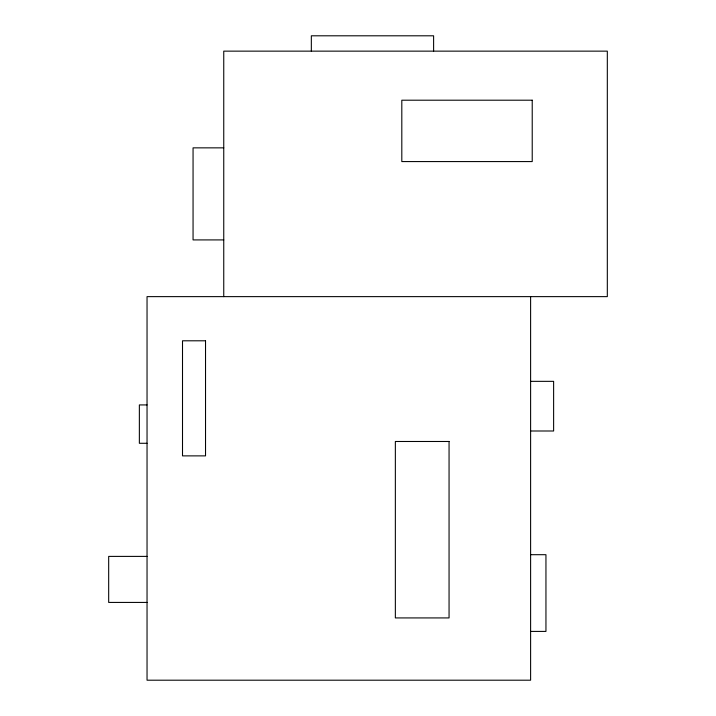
<?xml version="1.0" encoding="UTF-8"?>
<svg xmlns="http://www.w3.org/2000/svg" width="716" height="716" viewBox="0 0 716 716"><rect width="100%" height="100%" fill="white"/><g stroke="black" fill="none" stroke-linecap="round" stroke-linejoin="round"><path stroke-width="1.07" d="M223.75 147.854L193.06 147.854L193.06 239.914L223.75 239.914M530.61 381.342L553.62 381.342L553.62 430.996L530.61 430.996M147.04 404.925L139.36 404.925L139.36 443.285L147.04 443.285M530.61 554.694L545.95 554.694L545.95 631.414L530.61 631.414M147.04 556.395L108.68 556.395L108.68 602.425L147.04 602.425M530.61 296.63L530.61 680.2L147.04 680.2L147.04 296.63L607.32 296.63L607.32 51.14L223.75 51.14L223.75 296.63M433.61 51.14L433.61 35.8L311.335 35.8L311.335 51.14M532.221 100.204L401.81 100.204L401.81 161.574L532.221 161.574L532.221 100.204M205.528 340.798L182.508 340.798L182.508 455.877L205.528 455.877L205.528 340.798M449.057 441.486L395.357 441.486L395.357 617.926L449.057 617.926L449.057 441.486"/></g></svg>
